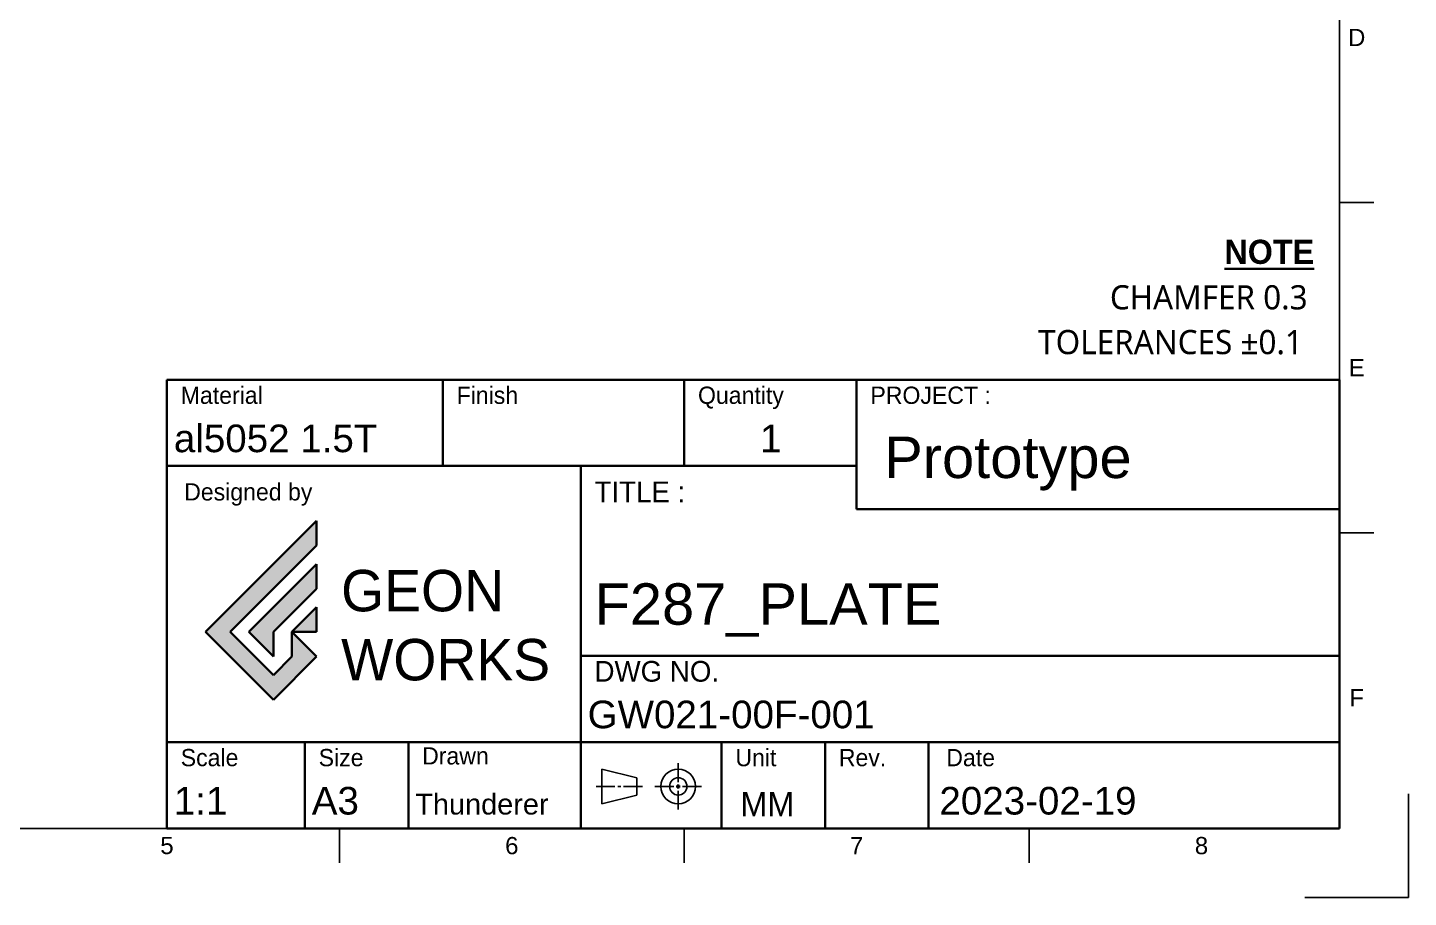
# Model space of a CAD drawing. Header units: millimetres. Extents: x 0 to 420, y 0 to 297.
# Drawn here: x 219.8 to 420, y 0 to 126 of the extents above; entities that cross this region are included whole.
import ezdxf
from ezdxf.enums import TextEntityAlignment as Align

# ---------------------------------------------------------------- set-up
doc = ezdxf.new("R2010")
doc.units = ezdxf.units.MM
doc.header["$LTSCALE"] = 0.75
doc.layers.add('Border', color=7, linetype='Continuous', lineweight=25)
doc.layers.add('TitleBlock', color=7, linetype='Continuous', lineweight=35)
doc.layers.add('SLD-0', color=7, linetype='Continuous')
doc.styles.add('FusionTitle', font='ARIALUNI.ttf')
doc.styles.add('MtXpl___1', font='malgun.ttf')
doc.styles.add('MtXpl_Century_Gothic', font='')
doc.styles.add('MtXpl_OCR-A_BT', font='')
doc.styles.add('MtXpl_OCR-A_BT_1', font='')
doc.styles.get("Standard").update_dxf_attribs({"font": 'ARIALUNI.ttf'})
doc.styles.get('MtXpl_Century_Gothic').set_extended_font_data('Century Gothic')
doc.styles.get('MtXpl_OCR-A_BT').set_extended_font_data('OCR-A BT')
doc.styles.get('MtXpl_OCR-A_BT_1').set_extended_font_data('OCR-A BT', bold=True)

# ---------------------------------------------------------------- blocks, each defined once
blk = doc.blocks.new('ISO_A3_SHEET')
at = {"layer": 'Border'}
for p, q in [((410, 287), (410, 10)), ((415, 100.66667), (410, 100.66667)), ((415, 52.83334), (410, 52.83334)), ((420, 0), (420, 15)), ((20, 10), (410, 10)), ((265, 5), (265, 10)), ((315, 5), (315, 10)), ((365, 5), (365, 10)), ((405, 0), (420, 0))]:
    blk.add_line(p, q, dxfattribs=at)
at = {"layer": 'Border', "style": 'FusionTitle'}
for s, p in [('D', (412.5, 124.58334)), ('E', (412.5, 76.75001)), ('F', (412.5, 28.91668)), ('5', (240, 7.5)), ('6', (290, 7.5)), ('7', (340, 7.5)), ('8', (390, 7.5))]:
    blk.add_text(s, height=2.5, dxfattribs=at).set_placement(p, align=Align.MIDDLE)
blk = doc.blocks.new('TITLEGW')
h = blk.add_hatch(color=256)
h.dxf.hatch_style = 1
h.paths.add_polyline_path([(-148.32, 40.97), (-148.32, 44.55), (-164.4, 28.46), (-154.57, 18.63), (-148.32, 24.89), (-151.89, 28.46), (-151.89, 24.89), (-154.57, 22.21), (-160.83, 28.46)])
h.paths.add_polyline_path([(-148.32, 34.72), (-148.32, 38.29), (-158.15, 28.46), (-154.57, 24.89), (-154.57, 28.46)], flags=17)
h.paths.add_polyline_path([(-148.32, 32.04), (-151.89, 28.46), (-148.32, 28.46)], flags=16)
for p, q in [((-170, 0), (-170, 65)), ((-170, 65), (0, 65)), ((-130, 65), (-130, 52.5)), ((-95, 65), (-95, 52.5)), ((-70, 46.25), (-70, 65)), ((0, 0), (0, 65)), ((-110, 52.5), (-170, 52.5)), ((-110, 0), (-110, 52.5)), ((-110, 52.5), (-70, 52.5)), ((-70, 46.25), (0, 46.25)), ((-148.32, 44.55), (-164.4, 28.46)), ((-148.32, 44.55), (-148.32, 40.97)), ((-148.32, 40.97), (-160.83, 28.46)), ((-148.32, 38.29), (-158.15, 28.46)), ((-148.32, 38.29), (-148.32, 34.72)), ((-148.32, 34.72), (-154.57, 28.46)), ((-148.32, 32.04), (-151.89, 28.46)), ((-148.32, 32.04), (-148.32, 28.46)), ((-164.4, 28.46), (-154.57, 18.63)), ((-160.83, 28.46), (-154.57, 22.21)), ((-158.15, 28.46), (-154.57, 24.89)), ((-154.57, 24.89), (-154.57, 28.46)), ((-151.89, 28.46), (-148.32, 24.89)), ((-151.89, 28.46), (-151.89, 24.89)), ((-151.89, 28.46), (-148.32, 28.46)), ((-148.32, 24.89), (-154.57, 18.63)), ((-151.89, 24.89), (-154.57, 22.21)), ((-110, 25), (0, 25)), ((-170, 12.5), (0, 12.5)), ((-150, 12.5), (-150, 0)), ((-135, 12.5), (-135, 0)), ((-89.58, 0), (-89.58, 12.5)), ((-74.58, 0), (-74.58, 12.5)), ((-59.58, 0), (-59.58, 12.5)), ((-95.57, 6.07), (-96.17, 6.07)), ((-95.87, 5.77), (-95.87, 6.37)), ((0, 0), (-170, 0))]:
    blk.add_line(p, q)
at = {"layer": 'SLD-0'}
for p, q in [((-106.93, 3.55), (-106.93, 8.59)), ((-106.93, 8.59), (-101.89, 7.33)), ((-95.87, 6.7), (-95.87, 9.44)), ((-105.04, 6.07), (-107.77, 6.07)), ((-104.2, 6.07), (-104.62, 6.07)), ((-101.05, 6.07), (-103.78, 6.07)), ((-101.89, 7.33), (-101.89, 4.81)), ((-96.5, 6.07), (-99.24, 6.07)), ((-95.24, 6.07), (-92.51, 6.07)), ((-95.24, 6.07), (-92.51, 6.07)), ((-101.89, 4.81), (-106.93, 3.55)), ((-95.87, 5.44), (-95.87, 2.71))]:
    blk.add_line(p, q, dxfattribs=at)
for radius in [2.52, 1.26]:
    blk.add_circle((-95.87, 6.07), radius, dxfattribs=at)
for s, height, style, p in [('%%UNOTE', 3.5, 'MtXpl_OCR-A_BT_1', (-16.67, 81.78)), ('CHAMFER 0.3', 3.5, 'MtXpl___1', (-33.28, 75.19)), ('TOLERANCES ±0.1', 3.5, 'MtXpl___1', (-43.68, 68.7)), ('Material', 2.5, 'MtXpl_OCR-A_BT', (-168, 61.5)), ('Finish', 2.5, 'MtXpl_OCR-A_BT', (-128, 61.5)), ('Quantity', 2.5, 'MtXpl_OCR-A_BT', (-93, 61.5)), ('PROJECT :', 2.5, 'MtXpl_OCR-A_BT', (-68, 61.5)), ('Designed by', 2.5, 'MtXpl_OCR-A_BT', (-167.5, 47.5)), ('TITLE :', 3, 'MtXpl_OCR-A_BT', (-108, 47.25)), ('DWG NO.', 3, 'MtXpl_OCR-A_BT', (-108, 21.25)), ('Scale', 2.5, 'MtXpl_OCR-A_BT', (-168, 9)), ('Size', 2.5, 'MtXpl_OCR-A_BT', (-148, 9)), ('Drawn', 2.5, 'MtXpl_OCR-A_BT', (-133, 9.25)), ('Unit', 2.5, 'MtXpl_OCR-A_BT', (-87.58, 9)), ('Rev.', 2.5, 'MtXpl_OCR-A_BT', (-72.58, 9)), ('Date', 2.5, 'MtXpl_OCR-A_BT', (-57, 9)), ('MM', 3.5, 'MtXpl_Century_Gothic', (-86.85, 1.75))]:
    blk.add_text(s, height=height, dxfattribs=dict(style=style)).set_placement(p)
at = {"insert": (-144.75, 37.44), "char_height": 6, "attachment_point": 1}
blk.add_mtext_dynamic_manual_height_columns('{\\fa Astro Space|b0|i0|c0|p2;GEON\\PWORKS}', width=29.3157, gutter_width=12.5, heights=[0], dxfattribs=at)
for tag, p, height in [("MAT'L", (-169, 54.5), 4), ('FINISH', (-129, 54.5), 4), ('QUANTITY', (-84, 54.5), 4), ('PROJECT', (-66, 50.75), 6), ('TITLE_1', (-108, 29.5), 6), ('DWG_NO', (-109, 14.5), 4), ('SCALE', (-169, 2), 4), ('SIZE', (-149, 2), 4), ('CREATED_DATE', (-58, 2), 4), ('DRAWN', (-134, 2), 3)]:
    blk.add_attdef(tag, p, '', height=height)

msp = doc.modelspace()

# ---------------------------------------------------------------- block references
at = {"layer": 'Border'}
msp.add_blockref('ISO_A3_SHEET', (0, 0), dxfattribs=at)
at = {"layer": 'TitleBlock'}
ref = msp.add_blockref('TITLEGW', (410, 10), dxfattribs=at)
ref.add_attrib("MAT'L", 'al5052 1.5T', (241, 64.5), dxfattribs={"layer": '0', "height": 4})
ref.add_attrib('SCALE', '1:1', (241, 12), dxfattribs={"layer": '0', "height": 4})
ref.add_attrib('TITLE_1', 'F287_PLATE', (302, 39.5), dxfattribs={"layer": '0', "height": 6})
ref.add_attrib('SIZE', 'A3', (261, 12), dxfattribs={"layer": '0', "height": 4})
ref.add_attrib('QUANTITY', '1', (326, 64.5), dxfattribs={"layer": '0', "height": 4})
ref.add_attrib('DWG_NO', 'GW021-00F-001', (301, 24.5), dxfattribs={"layer": '0', "height": 4})
ref.add_attrib('DRAWN', 'Thunderer', (276, 12), dxfattribs={"layer": '0', "height": 3})
ref.add_attrib('CREATED_DATE', '2023-02-19', (352, 12), dxfattribs={"layer": '0', "height": 4})
ref.add_attrib('PROJECT', 'Prototype', (344, 60.75), dxfattribs={"layer": '0', "height": 6})

doc.saveas('drawing.dxf')
